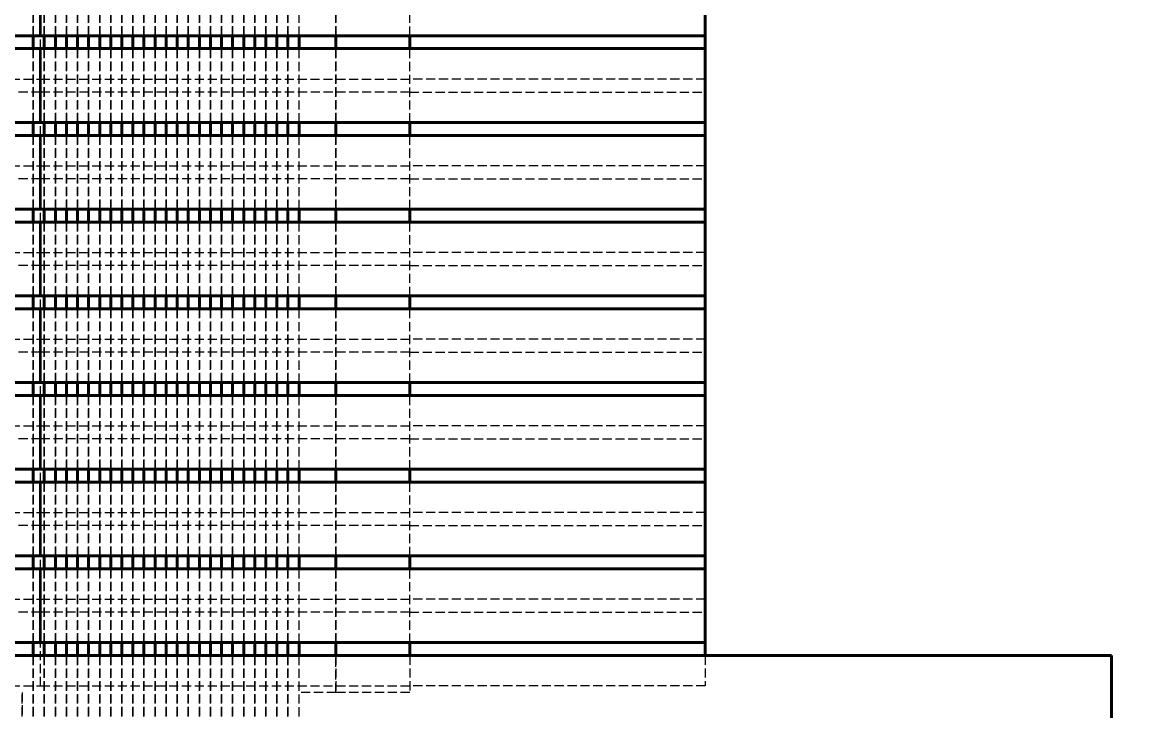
# Model space of a CAD drawing. Header units: millimetres. Extents: x 0 to 630, y 0 to 446.
# Drawn here: x 61.38 to 91.36, y 137.94 to 156.61 of the extents above; entities that cross this region are included whole.
import ezdxf

# ---------------------------------------------------------------- set-up
doc = ezdxf.new("R2010")
doc.units = ezdxf.units.MM
doc.header["$LTSCALE"] = 1.5
doc.linetypes.add('DASHED', pattern=[0.2067, 0.1654, -0.0413])
for name, color, linetype, lineweight, true_color in [('가려진 것(ISO)', 2, 'DASHED', 18, 0xffff00), ('가려진 좁은 것(ISO)', 2, 'DASHED', 18, 0xffff00), ('가시적인 것(ISO)', 3, 'Continuous', 40, 0x00ff00), ('가시적인 좁은 것(ISO)', 3, 'Continuous', 35, 0x00ff00), ('치수(ISO)', 2, 'Continuous', 25, 0xffff00)]:
    doc.layers.add(name, color=color, linetype=linetype, lineweight=lineweight, true_color=true_color)
doc.styles.add('치수 텍스트_PSTEK_POSCO', font='isocp.shx')
doc.dimstyles.new('치수_PSTEK_POSCO', dxfattribs={"dimscale": 1.5, "dimtxt": 3.5, "dimasz": 2.5, "dimexe": 2, "dimexo": 2.5, "dimgap": 1, "dimtad": 1, "dimrnd": 1e-08, "dimdsep": 46, "dimtxsty": '치수 텍스트_PSTEK_POSCO', "dimcen": 0.09, "dimdle": 10, "dimclrd": 7, "dimclre": 7, "dimclrt": 2, "dimadec": 1, "dimazin": 2, "dimtfac": 1, "dimtmove": 0, "dimatfit": 3, "dimfxl": 1, "dimtolj": 1, "dimlwd": -1, "dimlwe": -1, "dimarcsym": 0})

# ---------------------------------------------------------------- blocks, each defined once
blk = doc.blocks.new('*D28')
at = {"layer": 'Defpoints', "color": 0, "transparency": 16777216}
for p in [(90.885, 137.444), (78.885, 133.444), (105.885, 133.444)]:
    blk.add_point(p, dxfattribs=at)
at = {"layer": '치수(ISO)', "color": 7, "transparency": 16777216}
for p, q in [((105.885, 141.194), (105.885, 151.967)), ((94.635, 137.444), (108.885, 137.444)), ((105.885, 133.444), (105.885, 137.444)), ((82.635, 133.444), (108.885, 133.444)), ((105.885, 129.694), (105.885, 125.944))]:
    blk.add_line(p, q, dxfattribs=at)
for points in [[(105.26, 141.194), (106.51, 141.194), (105.885, 137.444)], [(105.26, 129.694), (106.51, 129.694), (105.885, 133.444)]]:
    blk.add_solid(points, dxfattribs=at)
at = {"layer": '치수(ISO)', "color": 2, "transparency": 16777216, "insert": (101.76, 147.842), "char_height": 5.25, "attachment_point": 4, "rotation": 90, "style": '치수 텍스트_PSTEK_POSCO'}
blk.add_mtext('\\A1;4', dxfattribs=at)

msp = doc.modelspace()

# ---------------------------------------------------------------- linework, layer by layer
at = {"layer": '가려진 것(ISO)'}
for p, q in [((61.685, 158.244), (61.685, 156.244)), ((61.685, 156.244), (61.685, 158.244)), ((61.985, 158.244), (61.985, 156.244)), ((61.985, 156.244), (61.985, 158.244)), ((62.285, 158.244), (62.285, 156.244)), ((62.285, 156.244), (62.285, 158.244)), ((62.585, 158.244), (62.585, 156.244)), ((62.585, 156.244), (62.585, 158.244)), ((62.885, 158.244), (62.885, 156.244)), ((62.885, 156.244), (62.885, 158.244)), ((63.185, 158.244), (63.185, 156.244)), ((63.185, 156.244), (63.185, 158.244)), ((63.485, 158.244), (63.485, 156.244)), ((63.485, 156.244), (63.485, 158.244)), ((63.785, 158.244), (63.785, 156.244)), ((63.785, 156.244), (63.785, 158.244)), ((64.085, 158.244), (64.085, 156.244)), ((64.085, 156.244), (64.085, 158.244)), ((64.385, 158.244), (64.385, 156.244)), ((64.385, 156.244), (64.385, 158.244)), ((64.685, 158.244), (64.685, 156.244)), ((64.685, 156.244), (64.685, 158.244)), ((64.985, 158.244), (64.985, 156.244)), ((64.985, 156.244), (64.985, 158.244)), ((65.285, 158.244), (65.285, 156.244)), ((65.285, 156.244), (65.285, 158.244)), ((65.585, 158.244), (65.585, 156.244)), ((65.585, 156.244), (65.585, 158.244)), ((65.885, 158.244), (65.885, 156.244)), ((65.885, 156.244), (65.885, 158.244)), ((66.185, 158.244), (66.185, 156.244)), ((66.185, 156.244), (66.185, 158.244)), ((66.485, 158.244), (66.485, 156.244)), ((66.485, 156.244), (66.485, 158.244)), ((66.785, 158.244), (66.785, 156.244)), ((66.785, 156.244), (66.785, 158.244)), ((67.085, 158.244), (67.085, 156.244)), ((67.085, 156.244), (67.085, 158.244)), ((67.385, 158.244), (67.385, 156.244)), ((67.385, 156.244), (67.385, 158.244)), ((67.685, 158.244), (67.685, 156.244)), ((67.685, 156.244), (67.685, 158.244)), ((67.985, 158.244), (67.985, 156.244)), ((67.985, 156.244), (67.985, 158.244)), ((68.285, 158.244), (68.285, 156.244)), ((68.285, 156.244), (68.285, 158.244)), ((68.585, 158.244), (68.585, 156.244)), ((68.585, 156.244), (68.585, 158.244)), ((68.885, 156.244), (68.885, 158.244)), ((69.885, 156.244), (69.885, 158.244)), ((69.885, 158.244), (69.885, 156.244)), ((61.685, 155.894), (61.685, 153.894)), ((61.685, 153.894), (61.685, 155.894)), ((61.985, 155.894), (61.985, 153.894)), ((61.985, 153.894), (61.985, 155.894)), ((62.285, 155.894), (62.285, 153.894)), ((62.285, 153.894), (62.285, 155.894)), ((62.585, 155.894), (62.585, 153.894)), ((62.585, 153.894), (62.585, 155.894)), ((62.885, 155.894), (62.885, 153.894)), ((62.885, 153.894), (62.885, 155.894)), ((63.185, 155.894), (63.185, 153.894)), ((63.185, 153.894), (63.185, 155.894)), ((63.485, 155.894), (63.485, 153.894)), ((63.485, 153.894), (63.485, 155.894)), ((63.785, 155.894), (63.785, 153.894)), ((63.785, 153.894), (63.785, 155.894)), ((64.085, 155.894), (64.085, 153.894)), ((64.085, 153.894), (64.085, 155.894)), ((64.385, 155.894), (64.385, 153.894)), ((64.385, 153.894), (64.385, 155.894)), ((64.685, 155.894), (64.685, 153.894)), ((64.685, 153.894), (64.685, 155.894)), ((64.985, 155.894), (64.985, 153.894)), ((64.985, 153.894), (64.985, 155.894)), ((65.285, 155.894), (65.285, 153.894)), ((65.285, 153.894), (65.285, 155.894)), ((65.585, 155.894), (65.585, 153.894)), ((65.585, 153.894), (65.585, 155.894)), ((65.885, 155.894), (65.885, 153.894)), ((65.885, 153.894), (65.885, 155.894)), ((66.185, 155.894), (66.185, 153.894)), ((66.185, 153.894), (66.185, 155.894)), ((66.485, 155.894), (66.485, 153.894)), ((66.485, 153.894), (66.485, 155.894)), ((66.785, 155.894), (66.785, 153.894)), ((66.785, 153.894), (66.785, 155.894)), ((67.085, 155.894), (67.085, 153.894)), ((67.085, 153.894), (67.085, 155.894)), ((67.385, 155.894), (67.385, 153.894)), ((67.385, 153.894), (67.385, 155.894)), ((67.685, 155.894), (67.685, 153.894)), ((67.685, 153.894), (67.685, 155.894)), ((67.985, 155.894), (67.985, 153.894)), ((67.985, 153.894), (67.985, 155.894)), ((68.285, 155.894), (68.285, 153.894)), ((68.285, 153.894), (68.285, 155.894)), ((68.585, 155.894), (68.585, 153.894)), ((68.585, 153.894), (68.585, 155.894)), ((68.885, 153.894), (68.885, 155.894)), ((69.885, 153.894), (69.885, 155.894)), ((69.885, 155.894), (69.885, 153.894)), ((61.685, 153.544), (61.685, 151.544)), ((61.685, 151.544), (61.685, 153.544)), ((61.985, 153.544), (61.985, 151.544)), ((61.985, 151.544), (61.985, 153.544)), ((62.285, 153.544), (62.285, 151.544)), ((62.285, 151.544), (62.285, 153.544)), ((62.585, 153.544), (62.585, 151.544)), ((62.585, 151.544), (62.585, 153.544)), ((62.885, 153.544), (62.885, 151.544)), ((62.885, 151.544), (62.885, 153.544)), ((63.185, 153.544), (63.185, 151.544)), ((63.185, 151.544), (63.185, 153.544)), ((63.485, 153.544), (63.485, 151.544)), ((63.485, 151.544), (63.485, 153.544)), ((63.785, 153.544), (63.785, 151.544)), ((63.785, 151.544), (63.785, 153.544)), ((64.085, 153.544), (64.085, 151.544)), ((64.085, 151.544), (64.085, 153.544)), ((64.385, 153.544), (64.385, 151.544)), ((64.385, 151.544), (64.385, 153.544)), ((64.685, 153.544), (64.685, 151.544)), ((64.685, 151.544), (64.685, 153.544)), ((64.985, 153.544), (64.985, 151.544)), ((64.985, 151.544), (64.985, 153.544)), ((65.285, 153.544), (65.285, 151.544)), ((65.285, 151.544), (65.285, 153.544)), ((65.585, 153.544), (65.585, 151.544)), ((65.585, 151.544), (65.585, 153.544)), ((65.885, 153.544), (65.885, 151.544)), ((65.885, 151.544), (65.885, 153.544)), ((66.185, 153.544), (66.185, 151.544)), ((66.185, 151.544), (66.185, 153.544)), ((66.485, 153.544), (66.485, 151.544)), ((66.485, 151.544), (66.485, 153.544)), ((66.785, 153.544), (66.785, 151.544)), ((66.785, 151.544), (66.785, 153.544)), ((67.085, 153.544), (67.085, 151.544)), ((67.085, 151.544), (67.085, 153.544)), ((67.385, 153.544), (67.385, 151.544)), ((67.385, 151.544), (67.385, 153.544)), ((67.685, 153.544), (67.685, 151.544)), ((67.685, 151.544), (67.685, 153.544)), ((67.985, 153.544), (67.985, 151.544)), ((67.985, 151.544), (67.985, 153.544)), ((68.285, 153.544), (68.285, 151.544)), ((68.285, 151.544), (68.285, 153.544)), ((68.585, 153.544), (68.585, 151.544)), ((68.585, 151.544), (68.585, 153.544)), ((68.885, 151.544), (68.885, 153.544)), ((69.885, 151.544), (69.885, 153.544)), ((69.885, 153.544), (69.885, 151.544)), ((61.685, 151.194), (61.685, 149.194)), ((61.685, 149.194), (61.685, 151.194)), ((61.985, 151.194), (61.985, 149.194)), ((61.985, 149.194), (61.985, 151.194)), ((62.285, 151.194), (62.285, 149.194)), ((62.285, 149.194), (62.285, 151.194)), ((62.585, 151.194), (62.585, 149.194)), ((62.585, 149.194), (62.585, 151.194)), ((62.885, 151.194), (62.885, 149.194)), ((62.885, 149.194), (62.885, 151.194)), ((63.185, 151.194), (63.185, 149.194)), ((63.185, 149.194), (63.185, 151.194)), ((63.485, 151.194), (63.485, 149.194)), ((63.485, 149.194), (63.485, 151.194)), ((63.785, 151.194), (63.785, 149.194)), ((63.785, 149.194), (63.785, 151.194)), ((64.085, 151.194), (64.085, 149.194)), ((64.085, 149.194), (64.085, 151.194)), ((64.385, 151.194), (64.385, 149.194)), ((64.385, 149.194), (64.385, 151.194)), ((64.685, 151.194), (64.685, 149.194)), ((64.685, 149.194), (64.685, 151.194)), ((64.985, 151.194), (64.985, 149.194)), ((64.985, 149.194), (64.985, 151.194)), ((65.285, 151.194), (65.285, 149.194)), ((65.285, 149.194), (65.285, 151.194)), ((65.585, 151.194), (65.585, 149.194)), ((65.585, 149.194), (65.585, 151.194)), ((65.885, 151.194), (65.885, 149.194)), ((65.885, 149.194), (65.885, 151.194)), ((66.185, 151.194), (66.185, 149.194)), ((66.185, 149.194), (66.185, 151.194)), ((66.485, 151.194), (66.485, 149.194)), ((66.485, 149.194), (66.485, 151.194)), ((66.785, 151.194), (66.785, 149.194)), ((66.785, 149.194), (66.785, 151.194)), ((67.085, 151.194), (67.085, 149.194)), ((67.085, 149.194), (67.085, 151.194)), ((67.385, 151.194), (67.385, 149.194)), ((67.385, 149.194), (67.385, 151.194)), ((67.685, 151.194), (67.685, 149.194)), ((67.685, 149.194), (67.685, 151.194)), ((67.985, 151.194), (67.985, 149.194)), ((67.985, 149.194), (67.985, 151.194)), ((68.285, 151.194), (68.285, 149.194)), ((68.285, 149.194), (68.285, 151.194)), ((68.585, 151.194), (68.585, 149.194)), ((68.585, 149.194), (68.585, 151.194)), ((68.885, 149.194), (68.885, 151.194)), ((69.885, 149.194), (69.885, 151.194)), ((69.885, 151.194), (69.885, 149.194)), ((61.685, 148.844), (61.685, 146.844)), ((61.685, 146.844), (61.685, 148.844)), ((61.985, 148.844), (61.985, 146.844)), ((61.985, 146.844), (61.985, 148.844)), ((62.285, 148.844), (62.285, 146.844)), ((62.285, 146.844), (62.285, 148.844)), ((62.585, 148.844), (62.585, 146.844)), ((62.585, 146.844), (62.585, 148.844)), ((62.885, 148.844), (62.885, 146.844)), ((62.885, 146.844), (62.885, 148.844)), ((63.185, 148.844), (63.185, 146.844)), ((63.185, 146.844), (63.185, 148.844)), ((63.485, 148.844), (63.485, 146.844)), ((63.485, 146.844), (63.485, 148.844)), ((63.785, 148.844), (63.785, 146.844)), ((63.785, 146.844), (63.785, 148.844)), ((64.085, 148.844), (64.085, 146.844)), ((64.085, 146.844), (64.085, 148.844)), ((64.385, 148.844), (64.385, 146.844)), ((64.385, 146.844), (64.385, 148.844)), ((64.685, 148.844), (64.685, 146.844)), ((64.685, 146.844), (64.685, 148.844)), ((64.985, 148.844), (64.985, 146.844)), ((64.985, 146.844), (64.985, 148.844)), ((65.285, 148.844), (65.285, 146.844)), ((65.285, 146.844), (65.285, 148.844)), ((65.585, 148.844), (65.585, 146.844)), ((65.585, 146.844), (65.585, 148.844)), ((65.885, 148.844), (65.885, 146.844)), ((65.885, 146.844), (65.885, 148.844)), ((66.185, 148.844), (66.185, 146.844)), ((66.185, 146.844), (66.185, 148.844)), ((66.485, 148.844), (66.485, 146.844)), ((66.485, 146.844), (66.485, 148.844)), ((66.785, 148.844), (66.785, 146.844)), ((66.785, 146.844), (66.785, 148.844)), ((67.085, 148.844), (67.085, 146.844)), ((67.085, 146.844), (67.085, 148.844)), ((67.385, 148.844), (67.385, 146.844)), ((67.385, 146.844), (67.385, 148.844)), ((67.685, 148.844), (67.685, 146.844)), ((67.685, 146.844), (67.685, 148.844)), ((67.985, 148.844), (67.985, 146.844)), ((67.985, 146.844), (67.985, 148.844)), ((68.285, 148.844), (68.285, 146.844)), ((68.285, 146.844), (68.285, 148.844)), ((68.585, 148.844), (68.585, 146.844)), ((68.585, 146.844), (68.585, 148.844)), ((68.885, 146.844), (68.885, 148.844)), ((69.885, 146.844), (69.885, 148.844)), ((69.885, 148.844), (69.885, 146.844)), ((61.685, 146.494), (61.685, 144.494)), ((61.685, 144.494), (61.685, 146.494)), ((61.985, 146.494), (61.985, 144.494)), ((61.985, 144.494), (61.985, 146.494)), ((62.285, 146.494), (62.285, 144.494)), ((62.285, 144.494), (62.285, 146.494)), ((62.585, 146.494), (62.585, 144.494)), ((62.585, 144.494), (62.585, 146.494)), ((62.885, 146.494), (62.885, 144.494)), ((62.885, 144.494), (62.885, 146.494)), ((63.185, 146.494), (63.185, 144.494)), ((63.185, 144.494), (63.185, 146.494)), ((63.485, 146.494), (63.485, 144.494)), ((63.485, 144.494), (63.485, 146.494)), ((63.785, 146.494), (63.785, 144.494)), ((63.785, 144.494), (63.785, 146.494)), ((64.085, 146.494), (64.085, 144.494)), ((64.085, 144.494), (64.085, 146.494)), ((64.385, 146.494), (64.385, 144.494)), ((64.385, 144.494), (64.385, 146.494)), ((64.685, 146.494), (64.685, 144.494)), ((64.685, 144.494), (64.685, 146.494)), ((64.985, 146.494), (64.985, 144.494)), ((64.985, 144.494), (64.985, 146.494)), ((65.285, 146.494), (65.285, 144.494)), ((65.285, 144.494), (65.285, 146.494)), ((65.585, 146.494), (65.585, 144.494)), ((65.585, 144.494), (65.585, 146.494)), ((65.885, 146.494), (65.885, 144.494)), ((65.885, 144.494), (65.885, 146.494)), ((66.185, 146.494), (66.185, 144.494)), ((66.185, 144.494), (66.185, 146.494)), ((66.485, 146.494), (66.485, 144.494)), ((66.485, 144.494), (66.485, 146.494)), ((66.785, 146.494), (66.785, 144.494)), ((66.785, 144.494), (66.785, 146.494)), ((67.085, 146.494), (67.085, 144.494)), ((67.085, 144.494), (67.085, 146.494)), ((67.385, 146.494), (67.385, 144.494)), ((67.385, 144.494), (67.385, 146.494)), ((67.685, 146.494), (67.685, 144.494)), ((67.685, 144.494), (67.685, 146.494)), ((67.985, 146.494), (67.985, 144.494)), ((67.985, 144.494), (67.985, 146.494)), ((68.285, 146.494), (68.285, 144.494)), ((68.285, 144.494), (68.285, 146.494)), ((68.585, 146.494), (68.585, 144.494)), ((68.585, 144.494), (68.585, 146.494)), ((68.885, 144.494), (68.885, 146.494)), ((69.885, 144.494), (69.885, 146.494)), ((69.885, 146.494), (69.885, 144.494)), ((61.685, 144.144), (61.685, 142.144)), ((61.685, 142.144), (61.685, 144.144)), ((61.985, 144.144), (61.985, 142.144)), ((61.985, 142.144), (61.985, 144.144)), ((62.285, 144.144), (62.285, 142.144)), ((62.285, 142.144), (62.285, 144.144)), ((62.585, 144.144), (62.585, 142.144)), ((62.585, 142.144), (62.585, 144.144)), ((62.885, 144.144), (62.885, 142.144)), ((62.885, 142.144), (62.885, 144.144)), ((63.185, 144.144), (63.185, 142.144)), ((63.185, 142.144), (63.185, 144.144)), ((63.485, 144.144), (63.485, 142.144)), ((63.485, 142.144), (63.485, 144.144)), ((63.785, 144.144), (63.785, 142.144)), ((63.785, 142.144), (63.785, 144.144)), ((64.085, 144.144), (64.085, 142.144)), ((64.085, 142.144), (64.085, 144.144)), ((64.385, 144.144), (64.385, 142.144)), ((64.385, 142.144), (64.385, 144.144)), ((64.685, 144.144), (64.685, 142.144)), ((64.685, 142.144), (64.685, 144.144)), ((64.985, 144.144), (64.985, 142.144)), ((64.985, 142.144), (64.985, 144.144)), ((65.285, 144.144), (65.285, 142.144)), ((65.285, 142.144), (65.285, 144.144)), ((65.585, 144.144), (65.585, 142.144)), ((65.585, 142.144), (65.585, 144.144)), ((65.885, 144.144), (65.885, 142.144)), ((65.885, 142.144), (65.885, 144.144)), ((66.185, 144.144), (66.185, 142.144)), ((66.185, 142.144), (66.185, 144.144)), ((66.485, 144.144), (66.485, 142.144)), ((66.485, 142.144), (66.485, 144.144)), ((66.785, 144.144), (66.785, 142.144)), ((66.785, 142.144), (66.785, 144.144)), ((67.085, 144.144), (67.085, 142.144)), ((67.085, 142.144), (67.085, 144.144)), ((67.385, 144.144), (67.385, 142.144)), ((67.385, 142.144), (67.385, 144.144)), ((67.685, 144.144), (67.685, 142.144)), ((67.685, 142.144), (67.685, 144.144)), ((67.985, 144.144), (67.985, 142.144)), ((67.985, 142.144), (67.985, 144.144)), ((68.285, 144.144), (68.285, 142.144)), ((68.285, 142.144), (68.285, 144.144)), ((68.585, 144.144), (68.585, 142.144)), ((68.585, 142.144), (68.585, 144.144)), ((68.885, 142.144), (68.885, 144.144)), ((69.885, 142.144), (69.885, 144.144)), ((69.885, 144.144), (69.885, 142.144)), ((61.685, 141.794), (61.685, 139.794)), ((61.685, 139.794), (61.685, 141.794)), ((61.985, 141.794), (61.985, 139.794)), ((61.985, 139.794), (61.985, 141.794)), ((62.285, 141.794), (62.285, 139.794)), ((62.285, 139.794), (62.285, 141.794)), ((62.585, 141.794), (62.585, 139.794)), ((62.585, 139.794), (62.585, 141.794)), ((62.885, 141.794), (62.885, 139.794)), ((62.885, 139.794), (62.885, 141.794)), ((63.185, 141.794), (63.185, 139.794)), ((63.185, 139.794), (63.185, 141.794)), ((63.485, 141.794), (63.485, 139.794)), ((63.485, 139.794), (63.485, 141.794)), ((63.785, 141.794), (63.785, 139.794)), ((63.785, 139.794), (63.785, 141.794)), ((64.085, 141.794), (64.085, 139.794)), ((64.085, 139.794), (64.085, 141.794)), ((64.385, 141.794), (64.385, 139.794)), ((64.385, 139.794), (64.385, 141.794)), ((64.685, 141.794), (64.685, 139.794)), ((64.685, 139.794), (64.685, 141.794)), ((64.985, 141.794), (64.985, 139.794)), ((64.985, 139.794), (64.985, 141.794)), ((65.285, 141.794), (65.285, 139.794)), ((65.285, 139.794), (65.285, 141.794)), ((65.585, 141.794), (65.585, 139.794)), ((65.585, 139.794), (65.585, 141.794)), ((65.885, 141.794), (65.885, 139.794)), ((65.885, 139.794), (65.885, 141.794)), ((66.185, 141.794), (66.185, 139.794)), ((66.185, 139.794), (66.185, 141.794)), ((66.485, 141.794), (66.485, 139.794)), ((66.485, 139.794), (66.485, 141.794)), ((66.785, 141.794), (66.785, 139.794)), ((66.785, 139.794), (66.785, 141.794)), ((67.085, 141.794), (67.085, 139.794)), ((67.085, 139.794), (67.085, 141.794)), ((67.385, 141.794), (67.385, 139.794)), ((67.385, 139.794), (67.385, 141.794)), ((67.685, 141.794), (67.685, 139.794)), ((67.685, 139.794), (67.685, 141.794)), ((67.985, 141.794), (67.985, 139.794)), ((67.985, 139.794), (67.985, 141.794)), ((68.285, 141.794), (68.285, 139.794)), ((68.285, 139.794), (68.285, 141.794)), ((68.585, 141.794), (68.585, 139.794)), ((68.585, 139.794), (68.585, 141.794)), ((68.885, 139.794), (68.885, 141.794)), ((69.885, 139.794), (69.885, 141.794)), ((69.885, 141.794), (69.885, 139.794)), ((61.685, 139.444), (61.685, 137.444)), ((61.685, 137.444), (61.685, 139.444)), ((61.985, 139.444), (61.985, 137.444)), ((61.985, 137.444), (61.985, 139.444)), ((62.285, 139.444), (62.285, 137.444)), ((62.285, 137.444), (62.285, 139.444)), ((62.585, 139.444), (62.585, 137.444)), ((62.585, 137.444), (62.585, 139.444)), ((62.885, 139.444), (62.885, 137.444)), ((62.885, 137.444), (62.885, 139.444)), ((63.185, 139.444), (63.185, 137.444)), ((63.185, 137.444), (63.185, 139.444)), ((63.485, 139.444), (63.485, 137.444)), ((63.485, 137.444), (63.485, 139.444)), ((63.785, 139.444), (63.785, 137.444)), ((63.785, 137.444), (63.785, 139.444)), ((64.085, 139.444), (64.085, 137.444)), ((64.085, 137.444), (64.085, 139.444)), ((64.385, 139.444), (64.385, 137.444)), ((64.385, 137.444), (64.385, 139.444)), ((64.685, 139.444), (64.685, 137.444)), ((64.685, 137.444), (64.685, 139.444)), ((64.985, 139.444), (64.985, 137.444)), ((64.985, 137.444), (64.985, 139.444)), ((65.285, 139.444), (65.285, 137.444)), ((65.285, 137.444), (65.285, 139.444)), ((65.585, 139.444), (65.585, 137.444)), ((65.585, 137.444), (65.585, 139.444)), ((65.885, 139.444), (65.885, 137.444)), ((65.885, 137.444), (65.885, 139.444)), ((66.185, 139.444), (66.185, 137.444)), ((66.185, 137.444), (66.185, 139.444)), ((66.485, 139.444), (66.485, 137.444)), ((66.485, 137.444), (66.485, 139.444)), ((66.785, 139.444), (66.785, 137.444)), ((66.785, 137.444), (66.785, 139.444)), ((67.085, 139.444), (67.085, 137.444)), ((67.085, 137.444), (67.085, 139.444)), ((67.385, 139.444), (67.385, 137.444)), ((67.385, 137.444), (67.385, 139.444)), ((67.685, 139.444), (67.685, 137.444)), ((67.685, 137.444), (67.685, 139.444)), ((67.985, 139.444), (67.985, 137.444)), ((67.985, 137.444), (67.985, 139.444)), ((68.285, 139.444), (68.285, 137.444)), ((68.285, 137.444), (68.285, 139.444)), ((68.585, 139.444), (68.585, 137.444)), ((68.585, 137.444), (68.585, 139.444)), ((68.885, 137.444), (68.885, 139.444)), ((69.885, 138.444), (69.885, 139.444)), ((69.885, 139.444), (69.885, 138.444)), ((71.885, 139.444), (71.885, 138.444)), ((61.385, 138.444), (61.385, 137.444)), ((61.385, 137.444), (61.385, 138.444)), ((69.885, 138.444), (68.885, 138.444)), ((71.885, 138.444), (69.885, 138.444))]:
    msp.add_line(p, q, dxfattribs=at)
at = {"layer": '가려진 것(ISO)', "color": 1, "true_color": 0xff0000}
for p, q in [((71.885, 156.244), (71.885, 158.244)), ((71.885, 153.894), (71.885, 155.894)), ((40.885, 155.069), (61.885, 155.069)), ((61.885, 155.069), (71.885, 155.069)), ((79.885, 155.069), (71.885, 155.069)), ((61.885, 154.719), (40.885, 154.719)), ((71.885, 154.719), (61.885, 154.719)), ((71.885, 154.719), (79.885, 154.719)), ((71.885, 151.544), (71.885, 153.544)), ((40.885, 152.719), (61.885, 152.719)), ((61.885, 152.719), (71.885, 152.719)), ((79.885, 152.719), (71.885, 152.719)), ((61.885, 152.369), (40.885, 152.369)), ((71.885, 152.369), (61.885, 152.369)), ((71.885, 152.369), (79.885, 152.369)), ((71.885, 149.194), (71.885, 151.194)), ((40.885, 150.369), (61.885, 150.369)), ((61.885, 150.369), (71.885, 150.369)), ((79.885, 150.369), (71.885, 150.369)), ((61.885, 150.019), (40.885, 150.019)), ((71.885, 150.019), (61.885, 150.019)), ((71.885, 150.019), (79.885, 150.019)), ((71.885, 146.844), (71.885, 148.844)), ((40.885, 148.019), (61.885, 148.019)), ((61.885, 148.019), (71.885, 148.019)), ((79.885, 148.019), (71.885, 148.019)), ((61.885, 147.669), (40.885, 147.669)), ((71.885, 147.669), (61.885, 147.669)), ((71.885, 147.669), (79.885, 147.669)), ((71.885, 144.494), (71.885, 146.494)), ((40.885, 145.669), (61.885, 145.669)), ((61.885, 145.669), (71.885, 145.669)), ((79.885, 145.669), (71.885, 145.669)), ((61.885, 145.319), (40.885, 145.319)), ((71.885, 145.319), (61.885, 145.319)), ((71.885, 145.319), (79.885, 145.319)), ((71.885, 142.144), (71.885, 144.144)), ((40.885, 143.319), (61.885, 143.319)), ((61.885, 143.319), (71.885, 143.319)), ((79.885, 143.319), (71.885, 143.319)), ((61.885, 142.969), (40.885, 142.969)), ((71.885, 142.969), (61.885, 142.969)), ((71.885, 142.969), (79.885, 142.969)), ((71.885, 139.794), (71.885, 141.794)), ((40.885, 140.969), (61.885, 140.969)), ((61.885, 140.969), (71.885, 140.969)), ((79.885, 140.969), (71.885, 140.969)), ((61.885, 140.619), (40.885, 140.619)), ((71.885, 140.619), (61.885, 140.619)), ((71.885, 140.619), (79.885, 140.619)), ((79.885, 139.444), (79.885, 138.619)), ((40.885, 138.619), (61.885, 138.619)), ((61.885, 138.619), (71.885, 138.619)), ((79.885, 138.619), (71.885, 138.619))]:
    msp.add_line(p, q, dxfattribs=at)
at = {"layer": '가려진 좁은 것(ISO)', "color": 1, "true_color": 0xff0000}
for p, q in [((61.885, 155.894), (61.885, 156.244)), ((61.885, 153.544), (61.885, 153.894)), ((61.885, 151.194), (61.885, 151.544)), ((61.885, 148.844), (61.885, 149.194)), ((61.885, 146.494), (61.885, 146.844)), ((61.885, 144.144), (61.885, 144.494)), ((61.885, 141.794), (61.885, 142.144)), ((61.885, 138.619), (61.885, 139.794))]:
    msp.add_line(p, q, dxfattribs=at)
at = {"layer": '가시적인 것(ISO)', "color": 1, "true_color": 0xff0000}
for p, q in [((79.885, 156.244), (79.885, 158.244)), ((40.885, 156.244), (61.885, 156.244)), ((79.885, 156.244), (61.885, 156.244)), ((71.885, 156.035), (71.885, 156.244)), ((79.885, 156.244), (79.885, 155.894)), ((61.885, 155.894), (40.885, 155.894)), ((61.885, 155.894), (79.885, 155.894)), ((79.885, 153.894), (79.885, 155.894)), ((40.885, 153.894), (61.885, 153.894)), ((79.885, 153.894), (61.885, 153.894)), ((71.885, 153.685), (71.885, 153.894)), ((79.885, 153.894), (79.885, 153.544)), ((61.885, 153.544), (40.885, 153.544)), ((61.885, 153.544), (79.885, 153.544)), ((79.885, 151.544), (79.885, 153.544)), ((40.885, 151.544), (61.885, 151.544)), ((79.885, 151.544), (61.885, 151.544)), ((71.885, 151.335), (71.885, 151.544)), ((79.885, 151.544), (79.885, 151.194)), ((61.885, 151.194), (40.885, 151.194)), ((61.885, 151.194), (79.885, 151.194)), ((79.885, 149.194), (79.885, 151.194)), ((40.885, 149.194), (61.885, 149.194)), ((79.885, 149.194), (61.885, 149.194)), ((71.885, 148.985), (71.885, 149.194)), ((79.885, 149.194), (79.885, 148.844)), ((61.885, 148.844), (40.885, 148.844)), ((61.885, 148.844), (79.885, 148.844)), ((79.885, 146.844), (79.885, 148.844)), ((40.885, 146.844), (61.885, 146.844)), ((79.885, 146.844), (61.885, 146.844)), ((71.885, 146.635), (71.885, 146.844)), ((79.885, 146.844), (79.885, 146.494)), ((61.885, 146.494), (40.885, 146.494)), ((61.885, 146.494), (79.885, 146.494)), ((79.885, 144.494), (79.885, 146.494)), ((40.885, 144.494), (61.885, 144.494)), ((79.885, 144.494), (61.885, 144.494)), ((71.885, 144.285), (71.885, 144.494)), ((79.885, 144.494), (79.885, 144.144)), ((61.885, 144.144), (40.885, 144.144)), ((61.885, 144.144), (79.885, 144.144)), ((79.885, 142.144), (79.885, 144.144)), ((40.885, 142.144), (61.885, 142.144)), ((79.885, 142.144), (61.885, 142.144)), ((71.885, 141.935), (71.885, 142.144)), ((79.885, 142.144), (79.885, 141.794)), ((61.885, 141.794), (40.885, 141.794)), ((61.885, 141.794), (79.885, 141.794)), ((79.885, 139.794), (79.885, 141.794)), ((40.885, 139.794), (61.885, 139.794)), ((79.885, 139.794), (61.885, 139.794)), ((71.885, 139.585), (71.885, 139.794)), ((79.885, 139.794), (79.885, 139.444)), ((90.885, 139.444), (40.885, 139.444)), ((90.885, 139.444), (90.885, 137.444))]:
    msp.add_line(p, q, dxfattribs=at)
at = {"layer": '가시적인 것(ISO)'}
for p, q in [((61.685, 156.244), (61.685, 155.894)), ((61.685, 155.894), (61.685, 156.244)), ((61.985, 156.244), (61.985, 155.894)), ((61.985, 155.894), (61.985, 156.244)), ((62.285, 156.244), (62.285, 155.894)), ((62.285, 155.894), (62.285, 156.244)), ((62.585, 156.244), (62.585, 155.894)), ((62.585, 155.894), (62.585, 156.244)), ((62.885, 156.244), (62.885, 155.894)), ((62.885, 155.894), (62.885, 156.244)), ((63.185, 156.244), (63.185, 155.894)), ((63.185, 155.894), (63.185, 156.244)), ((63.485, 156.244), (63.485, 155.894)), ((63.485, 155.894), (63.485, 156.244)), ((63.785, 156.244), (63.785, 155.894)), ((63.785, 155.894), (63.785, 156.244)), ((64.085, 156.244), (64.085, 155.894)), ((64.085, 155.894), (64.085, 156.244)), ((64.385, 156.244), (64.385, 155.894)), ((64.385, 155.894), (64.385, 156.244)), ((64.685, 156.244), (64.685, 155.894)), ((64.685, 155.894), (64.685, 156.244)), ((64.985, 156.244), (64.985, 155.894)), ((64.985, 155.894), (64.985, 156.244)), ((65.285, 156.244), (65.285, 155.894)), ((65.285, 155.894), (65.285, 156.244)), ((65.585, 156.244), (65.585, 155.894)), ((65.585, 155.894), (65.585, 156.244)), ((65.885, 156.244), (65.885, 155.894)), ((65.885, 155.894), (65.885, 156.244)), ((66.185, 156.244), (66.185, 155.894)), ((66.185, 155.894), (66.185, 156.244)), ((66.485, 156.244), (66.485, 155.894)), ((66.485, 155.894), (66.485, 156.244)), ((66.785, 156.244), (66.785, 155.894)), ((66.785, 155.894), (66.785, 156.244)), ((67.085, 156.244), (67.085, 155.894)), ((67.085, 155.894), (67.085, 156.244)), ((67.385, 156.244), (67.385, 155.894)), ((67.385, 155.894), (67.385, 156.244)), ((67.685, 156.244), (67.685, 155.894)), ((67.685, 155.894), (67.685, 156.244)), ((67.985, 156.244), (67.985, 155.894)), ((67.985, 155.894), (67.985, 156.244)), ((68.285, 156.244), (68.285, 155.894)), ((68.285, 155.894), (68.285, 156.244)), ((68.585, 156.244), (68.585, 155.894)), ((68.585, 155.894), (68.585, 156.244)), ((68.885, 155.894), (68.885, 156.244)), ((69.885, 155.894), (69.885, 156.244)), ((69.885, 156.244), (69.885, 155.894)), ((71.885, 156.035), (71.885, 155.894)), ((61.685, 153.894), (61.685, 153.544)), ((61.685, 153.544), (61.685, 153.894)), ((61.985, 153.894), (61.985, 153.544)), ((61.985, 153.544), (61.985, 153.894)), ((62.285, 153.894), (62.285, 153.544)), ((62.285, 153.544), (62.285, 153.894)), ((62.585, 153.894), (62.585, 153.544)), ((62.585, 153.544), (62.585, 153.894)), ((62.885, 153.894), (62.885, 153.544)), ((62.885, 153.544), (62.885, 153.894)), ((63.185, 153.894), (63.185, 153.544)), ((63.185, 153.544), (63.185, 153.894)), ((63.485, 153.894), (63.485, 153.544)), ((63.485, 153.544), (63.485, 153.894)), ((63.785, 153.894), (63.785, 153.544)), ((63.785, 153.544), (63.785, 153.894)), ((64.085, 153.894), (64.085, 153.544)), ((64.085, 153.544), (64.085, 153.894)), ((64.385, 153.894), (64.385, 153.544)), ((64.385, 153.544), (64.385, 153.894)), ((64.685, 153.894), (64.685, 153.544)), ((64.685, 153.544), (64.685, 153.894)), ((64.985, 153.894), (64.985, 153.544)), ((64.985, 153.544), (64.985, 153.894)), ((65.285, 153.894), (65.285, 153.544)), ((65.285, 153.544), (65.285, 153.894)), ((65.585, 153.894), (65.585, 153.544)), ((65.585, 153.544), (65.585, 153.894)), ((65.885, 153.894), (65.885, 153.544)), ((65.885, 153.544), (65.885, 153.894)), ((66.185, 153.894), (66.185, 153.544)), ((66.185, 153.544), (66.185, 153.894)), ((66.485, 153.894), (66.485, 153.544)), ((66.485, 153.544), (66.485, 153.894)), ((66.785, 153.894), (66.785, 153.544)), ((66.785, 153.544), (66.785, 153.894)), ((67.085, 153.894), (67.085, 153.544)), ((67.085, 153.544), (67.085, 153.894)), ((67.385, 153.894), (67.385, 153.544)), ((67.385, 153.544), (67.385, 153.894)), ((67.685, 153.894), (67.685, 153.544)), ((67.685, 153.544), (67.685, 153.894)), ((67.985, 153.894), (67.985, 153.544)), ((67.985, 153.544), (67.985, 153.894)), ((68.285, 153.894), (68.285, 153.544)), ((68.285, 153.544), (68.285, 153.894)), ((68.585, 153.894), (68.585, 153.544)), ((68.585, 153.544), (68.585, 153.894)), ((68.885, 153.544), (68.885, 153.894)), ((69.885, 153.544), (69.885, 153.894)), ((69.885, 153.894), (69.885, 153.544)), ((71.885, 153.685), (71.885, 153.544)), ((61.685, 151.544), (61.685, 151.194)), ((61.685, 151.194), (61.685, 151.544)), ((61.985, 151.544), (61.985, 151.194)), ((61.985, 151.194), (61.985, 151.544)), ((62.285, 151.544), (62.285, 151.194)), ((62.285, 151.194), (62.285, 151.544)), ((62.585, 151.544), (62.585, 151.194)), ((62.585, 151.194), (62.585, 151.544)), ((62.885, 151.544), (62.885, 151.194)), ((62.885, 151.194), (62.885, 151.544)), ((63.185, 151.544), (63.185, 151.194)), ((63.185, 151.194), (63.185, 151.544)), ((63.485, 151.544), (63.485, 151.194)), ((63.485, 151.194), (63.485, 151.544)), ((63.785, 151.544), (63.785, 151.194)), ((63.785, 151.194), (63.785, 151.544)), ((64.085, 151.544), (64.085, 151.194)), ((64.085, 151.194), (64.085, 151.544)), ((64.385, 151.544), (64.385, 151.194)), ((64.385, 151.194), (64.385, 151.544)), ((64.685, 151.544), (64.685, 151.194)), ((64.685, 151.194), (64.685, 151.544)), ((64.985, 151.544), (64.985, 151.194)), ((64.985, 151.194), (64.985, 151.544)), ((65.285, 151.544), (65.285, 151.194)), ((65.285, 151.194), (65.285, 151.544)), ((65.585, 151.544), (65.585, 151.194)), ((65.585, 151.194), (65.585, 151.544)), ((65.885, 151.544), (65.885, 151.194)), ((65.885, 151.194), (65.885, 151.544)), ((66.185, 151.544), (66.185, 151.194)), ((66.185, 151.194), (66.185, 151.544)), ((66.485, 151.544), (66.485, 151.194)), ((66.485, 151.194), (66.485, 151.544)), ((66.785, 151.544), (66.785, 151.194)), ((66.785, 151.194), (66.785, 151.544)), ((67.085, 151.544), (67.085, 151.194)), ((67.085, 151.194), (67.085, 151.544)), ((67.385, 151.544), (67.385, 151.194)), ((67.385, 151.194), (67.385, 151.544)), ((67.685, 151.544), (67.685, 151.194)), ((67.685, 151.194), (67.685, 151.544)), ((67.985, 151.544), (67.985, 151.194)), ((67.985, 151.194), (67.985, 151.544)), ((68.285, 151.544), (68.285, 151.194)), ((68.285, 151.194), (68.285, 151.544)), ((68.585, 151.544), (68.585, 151.194)), ((68.585, 151.194), (68.585, 151.544)), ((68.885, 151.194), (68.885, 151.544)), ((69.885, 151.194), (69.885, 151.544)), ((69.885, 151.544), (69.885, 151.194)), ((71.885, 151.335), (71.885, 151.194)), ((61.685, 149.194), (61.685, 148.844)), ((61.685, 148.844), (61.685, 149.194)), ((61.985, 149.194), (61.985, 148.844)), ((61.985, 148.844), (61.985, 149.194)), ((62.285, 149.194), (62.285, 148.844)), ((62.285, 148.844), (62.285, 149.194)), ((62.585, 149.194), (62.585, 148.844)), ((62.585, 148.844), (62.585, 149.194)), ((62.885, 149.194), (62.885, 148.844)), ((62.885, 148.844), (62.885, 149.194)), ((63.185, 149.194), (63.185, 148.844)), ((63.185, 148.844), (63.185, 149.194)), ((63.485, 149.194), (63.485, 148.844)), ((63.485, 148.844), (63.485, 149.194)), ((63.785, 149.194), (63.785, 148.844)), ((63.785, 148.844), (63.785, 149.194)), ((64.085, 149.194), (64.085, 148.844)), ((64.085, 148.844), (64.085, 149.194)), ((64.385, 149.194), (64.385, 148.844)), ((64.385, 148.844), (64.385, 149.194)), ((64.685, 149.194), (64.685, 148.844)), ((64.685, 148.844), (64.685, 149.194)), ((64.985, 149.194), (64.985, 148.844)), ((64.985, 148.844), (64.985, 149.194)), ((65.285, 149.194), (65.285, 148.844)), ((65.285, 148.844), (65.285, 149.194)), ((65.585, 149.194), (65.585, 148.844)), ((65.585, 148.844), (65.585, 149.194)), ((65.885, 149.194), (65.885, 148.844)), ((65.885, 148.844), (65.885, 149.194)), ((66.185, 149.194), (66.185, 148.844)), ((66.185, 148.844), (66.185, 149.194)), ((66.485, 149.194), (66.485, 148.844)), ((66.485, 148.844), (66.485, 149.194)), ((66.785, 149.194), (66.785, 148.844)), ((66.785, 148.844), (66.785, 149.194)), ((67.085, 149.194), (67.085, 148.844)), ((67.085, 148.844), (67.085, 149.194)), ((67.385, 149.194), (67.385, 148.844)), ((67.385, 148.844), (67.385, 149.194)), ((67.685, 149.194), (67.685, 148.844)), ((67.685, 148.844), (67.685, 149.194)), ((67.985, 149.194), (67.985, 148.844)), ((67.985, 148.844), (67.985, 149.194)), ((68.285, 149.194), (68.285, 148.844)), ((68.285, 148.844), (68.285, 149.194)), ((68.585, 149.194), (68.585, 148.844)), ((68.585, 148.844), (68.585, 149.194)), ((68.885, 148.844), (68.885, 149.194)), ((69.885, 148.844), (69.885, 149.194)), ((69.885, 149.194), (69.885, 148.844)), ((71.885, 148.985), (71.885, 148.844)), ((61.685, 146.844), (61.685, 146.494)), ((61.685, 146.494), (61.685, 146.844)), ((61.985, 146.844), (61.985, 146.494)), ((61.985, 146.494), (61.985, 146.844)), ((62.285, 146.844), (62.285, 146.494)), ((62.285, 146.494), (62.285, 146.844)), ((62.585, 146.844), (62.585, 146.494)), ((62.585, 146.494), (62.585, 146.844)), ((62.885, 146.844), (62.885, 146.494)), ((62.885, 146.494), (62.885, 146.844)), ((63.185, 146.844), (63.185, 146.494)), ((63.185, 146.494), (63.185, 146.844)), ((63.485, 146.844), (63.485, 146.494)), ((63.485, 146.494), (63.485, 146.844)), ((63.785, 146.844), (63.785, 146.494)), ((63.785, 146.494), (63.785, 146.844)), ((64.085, 146.844), (64.085, 146.494)), ((64.085, 146.494), (64.085, 146.844)), ((64.385, 146.844), (64.385, 146.494)), ((64.385, 146.494), (64.385, 146.844)), ((64.685, 146.844), (64.685, 146.494)), ((64.685, 146.494), (64.685, 146.844)), ((64.985, 146.844), (64.985, 146.494)), ((64.985, 146.494), (64.985, 146.844)), ((65.285, 146.844), (65.285, 146.494)), ((65.285, 146.494), (65.285, 146.844)), ((65.585, 146.844), (65.585, 146.494)), ((65.585, 146.494), (65.585, 146.844)), ((65.885, 146.844), (65.885, 146.494)), ((65.885, 146.494), (65.885, 146.844)), ((66.185, 146.844), (66.185, 146.494)), ((66.185, 146.494), (66.185, 146.844)), ((66.485, 146.844), (66.485, 146.494)), ((66.485, 146.494), (66.485, 146.844)), ((66.785, 146.844), (66.785, 146.494)), ((66.785, 146.494), (66.785, 146.844)), ((67.085, 146.844), (67.085, 146.494)), ((67.085, 146.494), (67.085, 146.844)), ((67.385, 146.844), (67.385, 146.494)), ((67.385, 146.494), (67.385, 146.844)), ((67.685, 146.844), (67.685, 146.494)), ((67.685, 146.494), (67.685, 146.844)), ((67.985, 146.844), (67.985, 146.494)), ((67.985, 146.494), (67.985, 146.844)), ((68.285, 146.844), (68.285, 146.494)), ((68.285, 146.494), (68.285, 146.844)), ((68.585, 146.844), (68.585, 146.494)), ((68.585, 146.494), (68.585, 146.844)), ((68.885, 146.494), (68.885, 146.844)), ((69.885, 146.494), (69.885, 146.844)), ((69.885, 146.844), (69.885, 146.494)), ((71.885, 146.635), (71.885, 146.494)), ((61.685, 144.494), (61.685, 144.144)), ((61.685, 144.144), (61.685, 144.494)), ((61.985, 144.494), (61.985, 144.144)), ((61.985, 144.144), (61.985, 144.494)), ((62.285, 144.494), (62.285, 144.144)), ((62.285, 144.144), (62.285, 144.494)), ((62.585, 144.494), (62.585, 144.144)), ((62.585, 144.144), (62.585, 144.494)), ((62.885, 144.494), (62.885, 144.144)), ((62.885, 144.144), (62.885, 144.494)), ((63.185, 144.494), (63.185, 144.144)), ((63.185, 144.144), (63.185, 144.494)), ((63.485, 144.494), (63.485, 144.144)), ((63.485, 144.144), (63.485, 144.494)), ((63.785, 144.494), (63.785, 144.144)), ((63.785, 144.144), (63.785, 144.494)), ((64.085, 144.494), (64.085, 144.144)), ((64.085, 144.144), (64.085, 144.494)), ((64.385, 144.494), (64.385, 144.144)), ((64.385, 144.144), (64.385, 144.494)), ((64.685, 144.494), (64.685, 144.144)), ((64.685, 144.144), (64.685, 144.494)), ((64.985, 144.494), (64.985, 144.144)), ((64.985, 144.144), (64.985, 144.494)), ((65.285, 144.494), (65.285, 144.144)), ((65.285, 144.144), (65.285, 144.494)), ((65.585, 144.494), (65.585, 144.144)), ((65.585, 144.144), (65.585, 144.494)), ((65.885, 144.494), (65.885, 144.144)), ((65.885, 144.144), (65.885, 144.494)), ((66.185, 144.494), (66.185, 144.144)), ((66.185, 144.144), (66.185, 144.494)), ((66.485, 144.494), (66.485, 144.144)), ((66.485, 144.144), (66.485, 144.494)), ((66.785, 144.494), (66.785, 144.144)), ((66.785, 144.144), (66.785, 144.494)), ((67.085, 144.494), (67.085, 144.144)), ((67.085, 144.144), (67.085, 144.494)), ((67.385, 144.494), (67.385, 144.144)), ((67.385, 144.144), (67.385, 144.494)), ((67.685, 144.494), (67.685, 144.144)), ((67.685, 144.144), (67.685, 144.494)), ((67.985, 144.494), (67.985, 144.144)), ((67.985, 144.144), (67.985, 144.494)), ((68.285, 144.494), (68.285, 144.144)), ((68.285, 144.144), (68.285, 144.494)), ((68.585, 144.494), (68.585, 144.144)), ((68.585, 144.144), (68.585, 144.494)), ((68.885, 144.144), (68.885, 144.494)), ((69.885, 144.144), (69.885, 144.494)), ((69.885, 144.494), (69.885, 144.144)), ((71.885, 144.285), (71.885, 144.144)), ((61.685, 142.144), (61.685, 141.794)), ((61.685, 141.794), (61.685, 142.144)), ((61.985, 142.144), (61.985, 141.794)), ((61.985, 141.794), (61.985, 142.144)), ((62.285, 142.144), (62.285, 141.794)), ((62.285, 141.794), (62.285, 142.144)), ((62.585, 142.144), (62.585, 141.794)), ((62.585, 141.794), (62.585, 142.144)), ((62.885, 142.144), (62.885, 141.794)), ((62.885, 141.794), (62.885, 142.144)), ((63.185, 142.144), (63.185, 141.794)), ((63.185, 141.794), (63.185, 142.144)), ((63.485, 142.144), (63.485, 141.794)), ((63.485, 141.794), (63.485, 142.144)), ((63.785, 142.144), (63.785, 141.794)), ((63.785, 141.794), (63.785, 142.144)), ((64.085, 142.144), (64.085, 141.794)), ((64.085, 141.794), (64.085, 142.144)), ((64.385, 142.144), (64.385, 141.794)), ((64.385, 141.794), (64.385, 142.144)), ((64.685, 142.144), (64.685, 141.794)), ((64.685, 141.794), (64.685, 142.144)), ((64.985, 142.144), (64.985, 141.794)), ((64.985, 141.794), (64.985, 142.144)), ((65.285, 142.144), (65.285, 141.794)), ((65.285, 141.794), (65.285, 142.144)), ((65.585, 142.144), (65.585, 141.794)), ((65.585, 141.794), (65.585, 142.144)), ((65.885, 142.144), (65.885, 141.794)), ((65.885, 141.794), (65.885, 142.144)), ((66.185, 142.144), (66.185, 141.794)), ((66.185, 141.794), (66.185, 142.144)), ((66.485, 142.144), (66.485, 141.794)), ((66.485, 141.794), (66.485, 142.144)), ((66.785, 142.144), (66.785, 141.794)), ((66.785, 141.794), (66.785, 142.144)), ((67.085, 142.144), (67.085, 141.794)), ((67.085, 141.794), (67.085, 142.144)), ((67.385, 142.144), (67.385, 141.794)), ((67.385, 141.794), (67.385, 142.144)), ((67.685, 142.144), (67.685, 141.794)), ((67.685, 141.794), (67.685, 142.144)), ((67.985, 142.144), (67.985, 141.794)), ((67.985, 141.794), (67.985, 142.144)), ((68.285, 142.144), (68.285, 141.794)), ((68.285, 141.794), (68.285, 142.144)), ((68.585, 142.144), (68.585, 141.794)), ((68.585, 141.794), (68.585, 142.144)), ((68.885, 141.794), (68.885, 142.144)), ((69.885, 141.794), (69.885, 142.144)), ((69.885, 142.144), (69.885, 141.794)), ((71.885, 141.935), (71.885, 141.794)), ((61.685, 139.794), (61.685, 139.444)), ((61.685, 139.444), (61.685, 139.794)), ((61.985, 139.794), (61.985, 139.444)), ((61.985, 139.444), (61.985, 139.794)), ((62.285, 139.794), (62.285, 139.444)), ((62.285, 139.444), (62.285, 139.794)), ((62.585, 139.794), (62.585, 139.444)), ((62.585, 139.444), (62.585, 139.794)), ((62.885, 139.794), (62.885, 139.444)), ((62.885, 139.444), (62.885, 139.794)), ((63.185, 139.794), (63.185, 139.444)), ((63.185, 139.444), (63.185, 139.794)), ((63.485, 139.794), (63.485, 139.444)), ((63.485, 139.444), (63.485, 139.794)), ((63.785, 139.794), (63.785, 139.444)), ((63.785, 139.444), (63.785, 139.794)), ((64.085, 139.794), (64.085, 139.444)), ((64.085, 139.444), (64.085, 139.794)), ((64.385, 139.794), (64.385, 139.444)), ((64.385, 139.444), (64.385, 139.794)), ((64.685, 139.794), (64.685, 139.444)), ((64.685, 139.444), (64.685, 139.794)), ((64.985, 139.794), (64.985, 139.444)), ((64.985, 139.444), (64.985, 139.794)), ((65.285, 139.794), (65.285, 139.444)), ((65.285, 139.444), (65.285, 139.794)), ((65.585, 139.794), (65.585, 139.444)), ((65.585, 139.444), (65.585, 139.794)), ((65.885, 139.794), (65.885, 139.444)), ((65.885, 139.444), (65.885, 139.794)), ((66.185, 139.794), (66.185, 139.444)), ((66.185, 139.444), (66.185, 139.794)), ((66.485, 139.794), (66.485, 139.444)), ((66.485, 139.444), (66.485, 139.794)), ((66.785, 139.794), (66.785, 139.444)), ((66.785, 139.444), (66.785, 139.794)), ((67.085, 139.794), (67.085, 139.444)), ((67.085, 139.444), (67.085, 139.794)), ((67.385, 139.794), (67.385, 139.444)), ((67.385, 139.444), (67.385, 139.794)), ((67.685, 139.794), (67.685, 139.444)), ((67.685, 139.444), (67.685, 139.794)), ((67.985, 139.794), (67.985, 139.444)), ((67.985, 139.444), (67.985, 139.794)), ((68.285, 139.794), (68.285, 139.444)), ((68.285, 139.444), (68.285, 139.794)), ((68.585, 139.794), (68.585, 139.444)), ((68.585, 139.444), (68.585, 139.794)), ((68.885, 139.444), (68.885, 139.794)), ((69.885, 139.444), (69.885, 139.794)), ((69.885, 139.794), (69.885, 139.444)), ((71.885, 139.585), (71.885, 139.444))]:
    msp.add_line(p, q, dxfattribs=at)
at = {"layer": '가시적인 좁은 것(ISO)', "color": 1, "true_color": 0xff0000}
for p, q in [((61.885, 156.244), (61.885, 158.244)), ((61.885, 153.894), (61.885, 155.894)), ((61.885, 151.544), (61.885, 153.544)), ((61.885, 149.194), (61.885, 151.194)), ((61.885, 146.844), (61.885, 148.844)), ((61.885, 144.494), (61.885, 146.494)), ((61.885, 142.144), (61.885, 144.144)), ((61.885, 139.794), (61.885, 141.794))]:
    msp.add_line(p, q, dxfattribs=at)

# ---------------------------------------------------------------- dimensions: what is measured, and where the dimension line sits
at = {"layer": '치수(ISO)', "color": 7}
dim = msp.add_linear_dim(base=(105.885, 133.444), p1=(90.885, 137.444), p2=(78.885, 133.444), angle=90, dimstyle='치수_PSTEK_POSCO', override={"dimdec": 2, "dimtp": 0, "dimtm": 0, "dimtdec": 2, "dimtofl": 1, "dimatfit": 1}, dxfattribs=at)
dim.commit()
dim.dimension.update_dxf_attribs({"geometry": '*D28', "text_midpoint": (105.885, 149.155), "dimtype": 160})

doc.saveas('drawing.dxf')
